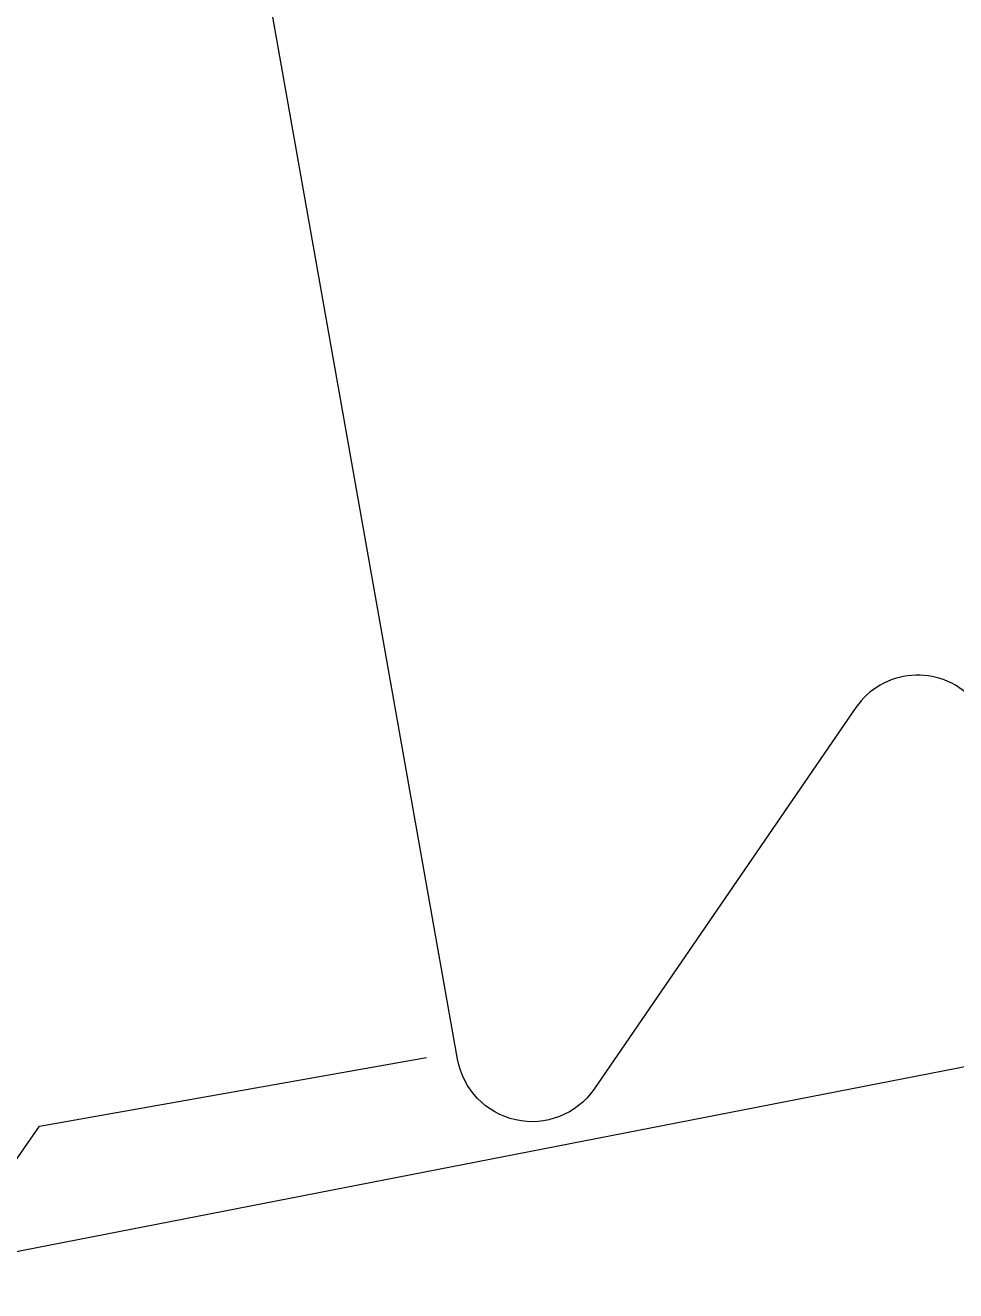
# Model space of a CAD drawing. Header units: millimetres. Extents: x -13407 to 8062823, y -2611 to 109271.
# Drawn here: x 15259 to 15262.75, y 50758.22 to 50763.33 of the extents above; entities that cross this region are included whole.
import ezdxf
from ezdxf import colors
from ezdxf.entities.mleader import LeaderData, LeaderLine
from ezdxf.math import Vec2, Vec3

# ---------------------------------------------------------------- set-up
doc = ezdxf.new("R2010")
doc.units = ezdxf.units.MM
for name, color, linetype, lineweight in [('АР_Отметки', 250, 'Continuous', 15), ('АР_Размеры', 175, 'Continuous', 9), ('АР_Сущ Несущая стена', 202, 'Continuous', 30)]:
    doc.layers.add(name, color=color, linetype=linetype, lineweight=lineweight)
doc.styles.add('ISOCPEUR', font='isocpeur.ttf', dxfattribs={"width": 0.7})

# ---------------------------------------------------------------- blocks, each defined once
blk = doc.blocks.new('_DotSmall')
at = {"color": 0, "linetype": 'ByBlock', "const_width": 0.5}
blk.add_lwpolyline([(-0.0625, 0, 1), (0.0625, 0, 1)], format="xyb", close=True, dxfattribs=at)

msp = doc.modelspace()

# ---------------------------------------------------------------- linework, layer by layer
at = {"layer": 'АР_Размеры', "color": 5, "ltscale": 150}
msp.add_line((17319.8616, 51160.2711), (15258.6649, 50758.3219), dxfattribs=at)
msp.add_line((17319.8616, 51160.2711), (15258.6649, 50758.3219), dxfattribs=at)
msp.add_line((17319.8616, 51160.2711), (15258.6649, 50758.3219), dxfattribs=at)
msp.add_line((17319.8616, 51160.2711), (15258.6649, 50758.3219), dxfattribs=at)
msp.add_line((17319.8616, 51160.2711), (15258.6649, 50758.3219), dxfattribs=at)
msp.add_line((17319.8616, 51160.2711), (15258.6649, 50758.3219), dxfattribs=at)
msp.add_line((17319.8616, 51160.2711), (15258.6649, 50758.3219), dxfattribs=at)
msp.add_line((17319.8616, 51160.2711), (15258.6649, 50758.3219), dxfattribs=at)
msp.add_line((17319.8616, 51160.2711), (15258.6649, 50758.3219), dxfattribs=at)
msp.add_line((17319.8616, 51160.2711), (15258.6649, 50758.3219), dxfattribs=at)
msp.add_line((17319.8616, 51160.2711), (15258.6649, 50758.3219), dxfattribs=at)
msp.add_line((17319.8616, 51160.2711), (15258.6649, 50758.3219), dxfattribs=at)
msp.add_line((17319.8616, 51160.2711), (15258.6649, 50758.3219), dxfattribs=at)
msp.add_line((17319.8616, 51160.2711), (15258.6649, 50758.3219), dxfattribs=at)
msp.add_line((17319.8616, 51160.2711), (15258.6649, 50758.3219), dxfattribs=at)
msp.add_line((17319.8616, 51160.2711), (15258.6649, 50758.3219), dxfattribs=at)
msp.add_line((17319.8616, 51160.2711), (15258.6649, 50758.3219), dxfattribs=at)
msp.add_line((17319.8616, 51160.2711), (15258.6649, 50758.3219), dxfattribs=at)
msp.add_line((17319.8616, 51160.2711), (15258.6649, 50758.3219), dxfattribs=at)
msp.add_line((17319.8616, 51160.2711), (15258.6649, 50758.3219), dxfattribs=at)
msp.add_line((17319.8616, 51160.2711), (15258.6649, 50758.3219), dxfattribs=at)
msp.add_line((17319.8616, 51160.2711), (15258.6649, 50758.3219), dxfattribs=at)
msp.add_line((17319.8616, 51160.2711), (15258.6649, 50758.3219), dxfattribs=at)
msp.add_line((17319.8616, 51160.2711), (15258.6649, 50758.3219), dxfattribs=at)
msp.add_line((17319.8616, 51160.2711), (15258.6649, 50758.3219), dxfattribs=at)
msp.add_line((17319.8616, 51160.2711), (15258.6649, 50758.3219), dxfattribs=at)
msp.add_line((17319.8616, 51160.2711), (15258.6649, 50758.3219), dxfattribs=at)
msp.add_line((17319.8616, 51160.2711), (15258.6649, 50758.3219), dxfattribs=at)
msp.add_line((17319.8616, 51160.2711), (15258.6649, 50758.3219), dxfattribs=at)
msp.add_line((17319.8616, 51160.2711), (15258.6649, 50758.3219), dxfattribs=at)
msp.add_line((17319.8616, 51160.2711), (15258.6649, 50758.3219), dxfattribs=at)
msp.add_line((17319.8616, 51160.2711), (15258.6649, 50758.3219), dxfattribs=at)
msp.add_line((17319.8616, 51160.2711), (15258.6649, 50758.3219), dxfattribs=at)
msp.add_line((17319.8616, 51160.2711), (15258.6649, 50758.3219), dxfattribs=at)
msp.add_line((17319.8616, 51160.2711), (15258.6649, 50758.3219), dxfattribs=at)
msp.add_line((17319.8616, 51160.2711), (15258.6649, 50758.3219), dxfattribs=at)
msp.add_line((17319.8616, 51160.2711), (15258.6649, 50758.3219), dxfattribs=at)
msp.add_line((17319.8616, 51160.2711), (15258.6649, 50758.3219), dxfattribs=at)
msp.add_line((17319.8616, 51160.2711), (15258.6649, 50758.3219), dxfattribs=at)
msp.add_line((17319.8616, 51160.2711), (15258.6649, 50758.3219), dxfattribs=at)
msp.add_line((17319.8616, 51160.2711), (15258.6649, 50758.3219), dxfattribs=at)
msp.add_line((17319.8616, 51160.2711), (15258.6649, 50758.3219), dxfattribs=at)
at = {"layer": 'АР_Размеры', "color": 5, "lineweight": 0, "ltscale": 100, "transparency": 33554687}
msp.add_lwpolyline([(15270.1125, 50769.9553), (15271.3679, 50762.8723, -0.430028), (15271.1241, 50762.5016), (15270.4038, 50762.374, -0.109814), (15270.272, 50762.3796), (15268.0822, 50762.8583, 0.800036), (15267.8063, 50762.3315, 0.079083), (15270.511, 50760.7585, -0.348803), (15270.8314, 50760.3774, -0.436125), (15270.0614, 50759.9453, -0.038423), (15268.5373, 50760.6779, 0.086853), (15266.5618, 50761.3918, 0.346763), (15266.227, 50761.2177), (15265.8745, 50760.4123, -0.527877), (15265.3789, 50760.3245), (15264.771, 50760.9597, 0.527877), (15264.2754, 50760.8718), (15263.9229, 50760.0664, -0.527877), (15263.4273, 50759.9786), (15262.8194, 50760.6138, 0.469739), (15262.3518, 50760.5752), (15261.2956, 50759.0357, -0.667984), (15260.7457, 50759.157), (15259.1754, 50768.0168, -0.414214)], format="xyb", dxfattribs=at)
msp.add_lwpolyline([(15270.1125, 50769.9553), (15271.3679, 50762.8723, -0.430028), (15271.1241, 50762.5016), (15270.4038, 50762.374, -0.109814), (15270.272, 50762.3796), (15268.0822, 50762.8583, 0.800036), (15267.8063, 50762.3315, 0.079083), (15270.511, 50760.7585, -0.348803), (15270.8314, 50760.3774, -0.436125), (15270.0614, 50759.9453, -0.038423), (15268.5373, 50760.6779, 0.086853), (15266.5618, 50761.3918, 0.346763), (15266.227, 50761.2177), (15265.8745, 50760.4123, -0.527877), (15265.3789, 50760.3245), (15264.771, 50760.9597, 0.527877), (15264.2754, 50760.8718), (15263.9229, 50760.0664, -0.527877), (15263.4273, 50759.9786), (15262.8194, 50760.6138, 0.469739), (15262.3518, 50760.5752), (15261.2956, 50759.0357, -0.667984), (15260.7457, 50759.157), (15259.1754, 50768.0168, -0.414214)], format="xyb", dxfattribs=at)
msp.add_lwpolyline([(15270.1125, 50769.9553), (15271.3679, 50762.8723, -0.430028), (15271.1241, 50762.5016), (15270.4038, 50762.374, -0.109814), (15270.272, 50762.3796), (15268.0822, 50762.8583, 0.800036), (15267.8063, 50762.3315, 0.079083), (15270.511, 50760.7585, -0.348803), (15270.8314, 50760.3774, -0.436125), (15270.0614, 50759.9453, -0.038423), (15268.5373, 50760.6779, 0.086853), (15266.5618, 50761.3918, 0.346763), (15266.227, 50761.2177), (15265.8745, 50760.4123, -0.527877), (15265.3789, 50760.3245), (15264.771, 50760.9597, 0.527877), (15264.2754, 50760.8718), (15263.9229, 50760.0664, -0.527877), (15263.4273, 50759.9786), (15262.8194, 50760.6138, 0.469739), (15262.3518, 50760.5752), (15261.2956, 50759.0357, -0.667984), (15260.7457, 50759.157), (15259.1754, 50768.0168, -0.414214)], format="xyb", dxfattribs=at)
msp.add_lwpolyline([(15270.1125, 50769.9553), (15271.3679, 50762.8723, -0.430028), (15271.1241, 50762.5016), (15270.4038, 50762.374, -0.109814), (15270.272, 50762.3796), (15268.0822, 50762.8583, 0.800036), (15267.8063, 50762.3315, 0.079083), (15270.511, 50760.7585, -0.348803), (15270.8314, 50760.3774, -0.436125), (15270.0614, 50759.9453, -0.038423), (15268.5373, 50760.6779, 0.086853), (15266.5618, 50761.3918, 0.346763), (15266.227, 50761.2177), (15265.8745, 50760.4123, -0.527877), (15265.3789, 50760.3245), (15264.771, 50760.9597, 0.527877), (15264.2754, 50760.8718), (15263.9229, 50760.0664, -0.527877), (15263.4273, 50759.9786), (15262.8194, 50760.6138, 0.469739), (15262.3518, 50760.5752), (15261.2956, 50759.0357, -0.667984), (15260.7457, 50759.157), (15259.1754, 50768.0168, -0.414214)], format="xyb", dxfattribs=at)
msp.add_lwpolyline([(15270.1125, 50769.9553), (15271.3679, 50762.8723, -0.430028), (15271.1241, 50762.5016), (15270.4038, 50762.374, -0.109814), (15270.272, 50762.3796), (15268.0822, 50762.8583, 0.800036), (15267.8063, 50762.3315, 0.079083), (15270.511, 50760.7585, -0.348803), (15270.8314, 50760.3774, -0.436125), (15270.0614, 50759.9453, -0.038423), (15268.5373, 50760.6779, 0.086853), (15266.5618, 50761.3918, 0.346763), (15266.227, 50761.2177), (15265.8745, 50760.4123, -0.527877), (15265.3789, 50760.3245), (15264.771, 50760.9597, 0.527877), (15264.2754, 50760.8718), (15263.9229, 50760.0664, -0.527877), (15263.4273, 50759.9786), (15262.8194, 50760.6138, 0.469739), (15262.3518, 50760.5752), (15261.2956, 50759.0357, -0.667984), (15260.7457, 50759.157), (15259.1754, 50768.0168, -0.414214)], format="xyb", dxfattribs=at)
msp.add_lwpolyline([(15270.1125, 50769.9553), (15271.3679, 50762.8723, -0.430028), (15271.1241, 50762.5016), (15270.4038, 50762.374, -0.109814), (15270.272, 50762.3796), (15268.0822, 50762.8583, 0.800036), (15267.8063, 50762.3315, 0.079083), (15270.511, 50760.7585, -0.348803), (15270.8314, 50760.3774, -0.436125), (15270.0614, 50759.9453, -0.038423), (15268.5373, 50760.6779, 0.086853), (15266.5618, 50761.3918, 0.346763), (15266.227, 50761.2177), (15265.8745, 50760.4123, -0.527877), (15265.3789, 50760.3245), (15264.771, 50760.9597, 0.527877), (15264.2754, 50760.8718), (15263.9229, 50760.0664, -0.527877), (15263.4273, 50759.9786), (15262.8194, 50760.6138, 0.469739), (15262.3518, 50760.5752), (15261.2956, 50759.0357, -0.667984), (15260.7457, 50759.157), (15259.1754, 50768.0168, -0.414214)], format="xyb", dxfattribs=at)
msp.add_lwpolyline([(15270.1125, 50769.9553), (15271.3679, 50762.8723, -0.430028), (15271.1241, 50762.5016), (15270.4038, 50762.374, -0.109814), (15270.272, 50762.3796), (15268.0822, 50762.8583, 0.800036), (15267.8063, 50762.3315, 0.079083), (15270.511, 50760.7585, -0.348803), (15270.8314, 50760.3774, -0.436125), (15270.0614, 50759.9453, -0.038423), (15268.5373, 50760.6779, 0.086853), (15266.5618, 50761.3918, 0.346763), (15266.227, 50761.2177), (15265.8745, 50760.4123, -0.527877), (15265.3789, 50760.3245), (15264.771, 50760.9597, 0.527877), (15264.2754, 50760.8718), (15263.9229, 50760.0664, -0.527877), (15263.4273, 50759.9786), (15262.8194, 50760.6138, 0.469739), (15262.3518, 50760.5752), (15261.2956, 50759.0357, -0.667984), (15260.7457, 50759.157), (15259.1754, 50768.0168, -0.414214)], format="xyb", dxfattribs=at)
msp.add_lwpolyline([(15270.1125, 50769.9553), (15271.3679, 50762.8723, -0.430028), (15271.1241, 50762.5016), (15270.4038, 50762.374, -0.109814), (15270.272, 50762.3796), (15268.0822, 50762.8583, 0.800036), (15267.8063, 50762.3315, 0.079083), (15270.511, 50760.7585, -0.348803), (15270.8314, 50760.3774, -0.436125), (15270.0614, 50759.9453, -0.038423), (15268.5373, 50760.6779, 0.086853), (15266.5618, 50761.3918, 0.346763), (15266.227, 50761.2177), (15265.8745, 50760.4123, -0.527877), (15265.3789, 50760.3245), (15264.771, 50760.9597, 0.527877), (15264.2754, 50760.8718), (15263.9229, 50760.0664, -0.527877), (15263.4273, 50759.9786), (15262.8194, 50760.6138, 0.469739), (15262.3518, 50760.5752), (15261.2956, 50759.0357, -0.667984), (15260.7457, 50759.157), (15259.1754, 50768.0168, -0.414214)], format="xyb", dxfattribs=at)
msp.add_lwpolyline([(15270.1125, 50769.9553), (15271.3679, 50762.8723, -0.430028), (15271.1241, 50762.5016), (15270.4038, 50762.374, -0.109814), (15270.272, 50762.3796), (15268.0822, 50762.8583, 0.800036), (15267.8063, 50762.3315, 0.079083), (15270.511, 50760.7585, -0.348803), (15270.8314, 50760.3774, -0.436125), (15270.0614, 50759.9453, -0.038423), (15268.5373, 50760.6779, 0.086853), (15266.5618, 50761.3918, 0.346763), (15266.227, 50761.2177), (15265.8745, 50760.4123, -0.527877), (15265.3789, 50760.3245), (15264.771, 50760.9597, 0.527877), (15264.2754, 50760.8718), (15263.9229, 50760.0664, -0.527877), (15263.4273, 50759.9786), (15262.8194, 50760.6138, 0.469739), (15262.3518, 50760.5752), (15261.2956, 50759.0357, -0.667984), (15260.7457, 50759.157), (15259.1754, 50768.0168, -0.414214)], format="xyb", dxfattribs=at)
msp.add_lwpolyline([(15270.1125, 50769.9553), (15271.3679, 50762.8723, -0.430028), (15271.1241, 50762.5016), (15270.4038, 50762.374, -0.109814), (15270.272, 50762.3796), (15268.0822, 50762.8583, 0.800036), (15267.8063, 50762.3315, 0.079083), (15270.511, 50760.7585, -0.348803), (15270.8314, 50760.3774, -0.436125), (15270.0614, 50759.9453, -0.038423), (15268.5373, 50760.6779, 0.086853), (15266.5618, 50761.3918, 0.346763), (15266.227, 50761.2177), (15265.8745, 50760.4123, -0.527877), (15265.3789, 50760.3245), (15264.771, 50760.9597, 0.527877), (15264.2754, 50760.8718), (15263.9229, 50760.0664, -0.527877), (15263.4273, 50759.9786), (15262.8194, 50760.6138, 0.469739), (15262.3518, 50760.5752), (15261.2956, 50759.0357, -0.667984), (15260.7457, 50759.157), (15259.1754, 50768.0168, -0.414214)], format="xyb", dxfattribs=at)
msp.add_lwpolyline([(15270.1125, 50769.9553), (15271.3679, 50762.8723, -0.430028), (15271.1241, 50762.5016), (15270.4038, 50762.374, -0.109814), (15270.272, 50762.3796), (15268.0822, 50762.8583, 0.800036), (15267.8063, 50762.3315, 0.079083), (15270.511, 50760.7585, -0.348803), (15270.8314, 50760.3774, -0.436125), (15270.0614, 50759.9453, -0.038423), (15268.5373, 50760.6779, 0.086853), (15266.5618, 50761.3918, 0.346763), (15266.227, 50761.2177), (15265.8745, 50760.4123, -0.527877), (15265.3789, 50760.3245), (15264.771, 50760.9597, 0.527877), (15264.2754, 50760.8718), (15263.9229, 50760.0664, -0.527877), (15263.4273, 50759.9786), (15262.8194, 50760.6138, 0.469739), (15262.3518, 50760.5752), (15261.2956, 50759.0357, -0.667984), (15260.7457, 50759.157), (15259.1754, 50768.0168, -0.414214)], format="xyb", dxfattribs=at)
msp.add_lwpolyline([(15270.1125, 50769.9553), (15271.3679, 50762.8723, -0.430028), (15271.1241, 50762.5016), (15270.4038, 50762.374, -0.109814), (15270.272, 50762.3796), (15268.0822, 50762.8583, 0.800036), (15267.8063, 50762.3315, 0.079083), (15270.511, 50760.7585, -0.348803), (15270.8314, 50760.3774, -0.436125), (15270.0614, 50759.9453, -0.038423), (15268.5373, 50760.6779, 0.086853), (15266.5618, 50761.3918, 0.346763), (15266.227, 50761.2177), (15265.8745, 50760.4123, -0.527877), (15265.3789, 50760.3245), (15264.771, 50760.9597, 0.527877), (15264.2754, 50760.8718), (15263.9229, 50760.0664, -0.527877), (15263.4273, 50759.9786), (15262.8194, 50760.6138, 0.469739), (15262.3518, 50760.5752), (15261.2956, 50759.0357, -0.667984), (15260.7457, 50759.157), (15259.1754, 50768.0168, -0.414214)], format="xyb", dxfattribs=at)
msp.add_lwpolyline([(15270.1125, 50769.9553), (15271.3679, 50762.8723, -0.430028), (15271.1241, 50762.5016), (15270.4038, 50762.374, -0.109814), (15270.272, 50762.3796), (15268.0822, 50762.8583, 0.800036), (15267.8063, 50762.3315, 0.079083), (15270.511, 50760.7585, -0.348803), (15270.8314, 50760.3774, -0.436125), (15270.0614, 50759.9453, -0.038423), (15268.5373, 50760.6779, 0.086853), (15266.5618, 50761.3918, 0.346763), (15266.227, 50761.2177), (15265.8745, 50760.4123, -0.527877), (15265.3789, 50760.3245), (15264.771, 50760.9597, 0.527877), (15264.2754, 50760.8718), (15263.9229, 50760.0664, -0.527877), (15263.4273, 50759.9786), (15262.8194, 50760.6138, 0.469739), (15262.3518, 50760.5752), (15261.2956, 50759.0357, -0.667984), (15260.7457, 50759.157), (15259.1754, 50768.0168, -0.414214)], format="xyb", dxfattribs=at)
msp.add_lwpolyline([(15270.1125, 50769.9553), (15271.3679, 50762.8723, -0.430028), (15271.1241, 50762.5016), (15270.4038, 50762.374, -0.109814), (15270.272, 50762.3796), (15268.0822, 50762.8583, 0.800036), (15267.8063, 50762.3315, 0.079083), (15270.511, 50760.7585, -0.348803), (15270.8314, 50760.3774, -0.436125), (15270.0614, 50759.9453, -0.038423), (15268.5373, 50760.6779, 0.086853), (15266.5618, 50761.3918, 0.346763), (15266.227, 50761.2177), (15265.8745, 50760.4123, -0.527877), (15265.3789, 50760.3245), (15264.771, 50760.9597, 0.527877), (15264.2754, 50760.8718), (15263.9229, 50760.0664, -0.527877), (15263.4273, 50759.9786), (15262.8194, 50760.6138, 0.469739), (15262.3518, 50760.5752), (15261.2956, 50759.0357, -0.667984), (15260.7457, 50759.157), (15259.1754, 50768.0168, -0.414214)], format="xyb", dxfattribs=at)
msp.add_lwpolyline([(15270.1125, 50769.9553), (15271.3679, 50762.8723, -0.430028), (15271.1241, 50762.5016), (15270.4038, 50762.374, -0.109814), (15270.272, 50762.3796), (15268.0822, 50762.8583, 0.800036), (15267.8063, 50762.3315, 0.079083), (15270.511, 50760.7585, -0.348803), (15270.8314, 50760.3774, -0.436125), (15270.0614, 50759.9453, -0.038423), (15268.5373, 50760.6779, 0.086853), (15266.5618, 50761.3918, 0.346763), (15266.227, 50761.2177), (15265.8745, 50760.4123, -0.527877), (15265.3789, 50760.3245), (15264.771, 50760.9597, 0.527877), (15264.2754, 50760.8718), (15263.9229, 50760.0664, -0.527877), (15263.4273, 50759.9786), (15262.8194, 50760.6138, 0.469739), (15262.3518, 50760.5752), (15261.2956, 50759.0357, -0.667984), (15260.7457, 50759.157), (15259.1754, 50768.0168, -0.414214)], format="xyb", dxfattribs=at)
msp.add_lwpolyline([(15270.1125, 50769.9553), (15271.3679, 50762.8723, -0.430028), (15271.1241, 50762.5016), (15270.4038, 50762.374, -0.109814), (15270.272, 50762.3796), (15268.0822, 50762.8583, 0.800036), (15267.8063, 50762.3315, 0.079083), (15270.511, 50760.7585, -0.348803), (15270.8314, 50760.3774, -0.436125), (15270.0614, 50759.9453, -0.038423), (15268.5373, 50760.6779, 0.086853), (15266.5618, 50761.3918, 0.346763), (15266.227, 50761.2177), (15265.8745, 50760.4123, -0.527877), (15265.3789, 50760.3245), (15264.771, 50760.9597, 0.527877), (15264.2754, 50760.8718), (15263.9229, 50760.0664, -0.527877), (15263.4273, 50759.9786), (15262.8194, 50760.6138, 0.469739), (15262.3518, 50760.5752), (15261.2956, 50759.0357, -0.667984), (15260.7457, 50759.157), (15259.1754, 50768.0168, -0.414214)], format="xyb", dxfattribs=at)
msp.add_lwpolyline([(15270.1125, 50769.9553), (15271.3679, 50762.8723, -0.430028), (15271.1241, 50762.5016), (15270.4038, 50762.374, -0.109814), (15270.272, 50762.3796), (15268.0822, 50762.8583, 0.800036), (15267.8063, 50762.3315, 0.079083), (15270.511, 50760.7585, -0.348803), (15270.8314, 50760.3774, -0.436125), (15270.0614, 50759.9453, -0.038423), (15268.5373, 50760.6779, 0.086853), (15266.5618, 50761.3918, 0.346763), (15266.227, 50761.2177), (15265.8745, 50760.4123, -0.527877), (15265.3789, 50760.3245), (15264.771, 50760.9597, 0.527877), (15264.2754, 50760.8718), (15263.9229, 50760.0664, -0.527877), (15263.4273, 50759.9786), (15262.8194, 50760.6138, 0.469739), (15262.3518, 50760.5752), (15261.2956, 50759.0357, -0.667984), (15260.7457, 50759.157), (15259.1754, 50768.0168, -0.414214)], format="xyb", dxfattribs=at)
msp.add_lwpolyline([(15270.1125, 50769.9553), (15271.3679, 50762.8723, -0.430028), (15271.1241, 50762.5016), (15270.4038, 50762.374, -0.109814), (15270.272, 50762.3796), (15268.0822, 50762.8583, 0.800036), (15267.8063, 50762.3315, 0.079083), (15270.511, 50760.7585, -0.348803), (15270.8314, 50760.3774, -0.436125), (15270.0614, 50759.9453, -0.038423), (15268.5373, 50760.6779, 0.086853), (15266.5618, 50761.3918, 0.346763), (15266.227, 50761.2177), (15265.8745, 50760.4123, -0.527877), (15265.3789, 50760.3245), (15264.771, 50760.9597, 0.527877), (15264.2754, 50760.8718), (15263.9229, 50760.0664, -0.527877), (15263.4273, 50759.9786), (15262.8194, 50760.6138, 0.469739), (15262.3518, 50760.5752), (15261.2956, 50759.0357, -0.667984), (15260.7457, 50759.157), (15259.1754, 50768.0168, -0.414214)], format="xyb", dxfattribs=at)
msp.add_lwpolyline([(15270.1125, 50769.9553), (15271.3679, 50762.8723, -0.430028), (15271.1241, 50762.5016), (15270.4038, 50762.374, -0.109814), (15270.272, 50762.3796), (15268.0822, 50762.8583, 0.800036), (15267.8063, 50762.3315, 0.079083), (15270.511, 50760.7585, -0.348803), (15270.8314, 50760.3774, -0.436125), (15270.0614, 50759.9453, -0.038423), (15268.5373, 50760.6779, 0.086853), (15266.5618, 50761.3918, 0.346763), (15266.227, 50761.2177), (15265.8745, 50760.4123, -0.527877), (15265.3789, 50760.3245), (15264.771, 50760.9597, 0.527877), (15264.2754, 50760.8718), (15263.9229, 50760.0664, -0.527877), (15263.4273, 50759.9786), (15262.8194, 50760.6138, 0.469739), (15262.3518, 50760.5752), (15261.2956, 50759.0357, -0.667984), (15260.7457, 50759.157), (15259.1754, 50768.0168, -0.414214)], format="xyb", dxfattribs=at)
msp.add_lwpolyline([(15270.1125, 50769.9553), (15271.3679, 50762.8723, -0.430028), (15271.1241, 50762.5016), (15270.4038, 50762.374, -0.109814), (15270.272, 50762.3796), (15268.0822, 50762.8583, 0.800036), (15267.8063, 50762.3315, 0.079083), (15270.511, 50760.7585, -0.348803), (15270.8314, 50760.3774, -0.436125), (15270.0614, 50759.9453, -0.038423), (15268.5373, 50760.6779, 0.086853), (15266.5618, 50761.3918, 0.346763), (15266.227, 50761.2177), (15265.8745, 50760.4123, -0.527877), (15265.3789, 50760.3245), (15264.771, 50760.9597, 0.527877), (15264.2754, 50760.8718), (15263.9229, 50760.0664, -0.527877), (15263.4273, 50759.9786), (15262.8194, 50760.6138, 0.469739), (15262.3518, 50760.5752), (15261.2956, 50759.0357, -0.667984), (15260.7457, 50759.157), (15259.1754, 50768.0168, -0.414214)], format="xyb", dxfattribs=at)
msp.add_lwpolyline([(15270.1125, 50769.9553), (15271.3679, 50762.8723, -0.430028), (15271.1241, 50762.5016), (15270.4038, 50762.374, -0.109814), (15270.272, 50762.3796), (15268.0822, 50762.8583, 0.800036), (15267.8063, 50762.3315, 0.079083), (15270.511, 50760.7585, -0.348803), (15270.8314, 50760.3774, -0.436125), (15270.0614, 50759.9453, -0.038423), (15268.5373, 50760.6779, 0.086853), (15266.5618, 50761.3918, 0.346763), (15266.227, 50761.2177), (15265.8745, 50760.4123, -0.527877), (15265.3789, 50760.3245), (15264.771, 50760.9597, 0.527877), (15264.2754, 50760.8718), (15263.9229, 50760.0664, -0.527877), (15263.4273, 50759.9786), (15262.8194, 50760.6138, 0.469739), (15262.3518, 50760.5752), (15261.2956, 50759.0357, -0.667984), (15260.7457, 50759.157), (15259.1754, 50768.0168, -0.414214)], format="xyb", dxfattribs=at)
msp.add_lwpolyline([(15270.1125, 50769.9553), (15271.3679, 50762.8723, -0.430028), (15271.1241, 50762.5016), (15270.4038, 50762.374, -0.109814), (15270.272, 50762.3796), (15268.0822, 50762.8583, 0.800036), (15267.8063, 50762.3315, 0.079083), (15270.511, 50760.7585, -0.348803), (15270.8314, 50760.3774, -0.436125), (15270.0614, 50759.9453, -0.038423), (15268.5373, 50760.6779, 0.086853), (15266.5618, 50761.3918, 0.346763), (15266.227, 50761.2177), (15265.8745, 50760.4123, -0.527877), (15265.3789, 50760.3245), (15264.771, 50760.9597, 0.527877), (15264.2754, 50760.8718), (15263.9229, 50760.0664, -0.527877), (15263.4273, 50759.9786), (15262.8194, 50760.6138, 0.469739), (15262.3518, 50760.5752), (15261.2956, 50759.0357, -0.667984), (15260.7457, 50759.157), (15259.1754, 50768.0168, -0.414214)], format="xyb", dxfattribs=at)
msp.add_lwpolyline([(15270.1125, 50769.9553), (15271.3679, 50762.8723, -0.430028), (15271.1241, 50762.5016), (15270.4038, 50762.374, -0.109814), (15270.272, 50762.3796), (15268.0822, 50762.8583, 0.800036), (15267.8063, 50762.3315, 0.079083), (15270.511, 50760.7585, -0.348803), (15270.8314, 50760.3774, -0.436125), (15270.0614, 50759.9453, -0.038423), (15268.5373, 50760.6779, 0.086853), (15266.5618, 50761.3918, 0.346763), (15266.227, 50761.2177), (15265.8745, 50760.4123, -0.527877), (15265.3789, 50760.3245), (15264.771, 50760.9597, 0.527877), (15264.2754, 50760.8718), (15263.9229, 50760.0664, -0.527877), (15263.4273, 50759.9786), (15262.8194, 50760.6138, 0.469739), (15262.3518, 50760.5752), (15261.2956, 50759.0357, -0.667984), (15260.7457, 50759.157), (15259.1754, 50768.0168, -0.414214)], format="xyb", dxfattribs=at)
msp.add_lwpolyline([(15270.1125, 50769.9553), (15271.3679, 50762.8723, -0.430028), (15271.1241, 50762.5016), (15270.4038, 50762.374, -0.109814), (15270.272, 50762.3796), (15268.0822, 50762.8583, 0.800036), (15267.8063, 50762.3315, 0.079083), (15270.511, 50760.7585, -0.348803), (15270.8314, 50760.3774, -0.436125), (15270.0614, 50759.9453, -0.038423), (15268.5373, 50760.6779, 0.086853), (15266.5618, 50761.3918, 0.346763), (15266.227, 50761.2177), (15265.8745, 50760.4123, -0.527877), (15265.3789, 50760.3245), (15264.771, 50760.9597, 0.527877), (15264.2754, 50760.8718), (15263.9229, 50760.0664, -0.527877), (15263.4273, 50759.9786), (15262.8194, 50760.6138, 0.469739), (15262.3518, 50760.5752), (15261.2956, 50759.0357, -0.667984), (15260.7457, 50759.157), (15259.1754, 50768.0168, -0.414214)], format="xyb", dxfattribs=at)
msp.add_lwpolyline([(15270.1125, 50769.9553), (15271.3679, 50762.8723, -0.430028), (15271.1241, 50762.5016), (15270.4038, 50762.374, -0.109814), (15270.272, 50762.3796), (15268.0822, 50762.8583, 0.800036), (15267.8063, 50762.3315, 0.079083), (15270.511, 50760.7585, -0.348803), (15270.8314, 50760.3774, -0.436125), (15270.0614, 50759.9453, -0.038423), (15268.5373, 50760.6779, 0.086853), (15266.5618, 50761.3918, 0.346763), (15266.227, 50761.2177), (15265.8745, 50760.4123, -0.527877), (15265.3789, 50760.3245), (15264.771, 50760.9597, 0.527877), (15264.2754, 50760.8718), (15263.9229, 50760.0664, -0.527877), (15263.4273, 50759.9786), (15262.8194, 50760.6138, 0.469739), (15262.3518, 50760.5752), (15261.2956, 50759.0357, -0.667984), (15260.7457, 50759.157), (15259.1754, 50768.0168, -0.414214)], format="xyb", dxfattribs=at)
msp.add_lwpolyline([(15270.1125, 50769.9553), (15271.3679, 50762.8723, -0.430028), (15271.1241, 50762.5016), (15270.4038, 50762.374, -0.109814), (15270.272, 50762.3796), (15268.0822, 50762.8583, 0.800036), (15267.8063, 50762.3315, 0.079083), (15270.511, 50760.7585, -0.348803), (15270.8314, 50760.3774, -0.436125), (15270.0614, 50759.9453, -0.038423), (15268.5373, 50760.6779, 0.086853), (15266.5618, 50761.3918, 0.346763), (15266.227, 50761.2177), (15265.8745, 50760.4123, -0.527877), (15265.3789, 50760.3245), (15264.771, 50760.9597, 0.527877), (15264.2754, 50760.8718), (15263.9229, 50760.0664, -0.527877), (15263.4273, 50759.9786), (15262.8194, 50760.6138, 0.469739), (15262.3518, 50760.5752), (15261.2956, 50759.0357, -0.667984), (15260.7457, 50759.157), (15259.1754, 50768.0168, -0.414214)], format="xyb", dxfattribs=at)
msp.add_lwpolyline([(15270.1125, 50769.9553), (15271.3679, 50762.8723, -0.430028), (15271.1241, 50762.5016), (15270.4038, 50762.374, -0.109814), (15270.272, 50762.3796), (15268.0822, 50762.8583, 0.800036), (15267.8063, 50762.3315, 0.079083), (15270.511, 50760.7585, -0.348803), (15270.8314, 50760.3774, -0.436125), (15270.0614, 50759.9453, -0.038423), (15268.5373, 50760.6779, 0.086853), (15266.5618, 50761.3918, 0.346763), (15266.227, 50761.2177), (15265.8745, 50760.4123, -0.527877), (15265.3789, 50760.3245), (15264.771, 50760.9597, 0.527877), (15264.2754, 50760.8718), (15263.9229, 50760.0664, -0.527877), (15263.4273, 50759.9786), (15262.8194, 50760.6138, 0.469739), (15262.3518, 50760.5752), (15261.2956, 50759.0357, -0.667984), (15260.7457, 50759.157), (15259.1754, 50768.0168, -0.414214)], format="xyb", dxfattribs=at)
msp.add_lwpolyline([(15270.1125, 50769.9553), (15271.3679, 50762.8723, -0.430028), (15271.1241, 50762.5016), (15270.4038, 50762.374, -0.109814), (15270.272, 50762.3796), (15268.0822, 50762.8583, 0.800036), (15267.8063, 50762.3315, 0.079083), (15270.511, 50760.7585, -0.348803), (15270.8314, 50760.3774, -0.436125), (15270.0614, 50759.9453, -0.038423), (15268.5373, 50760.6779, 0.086853), (15266.5618, 50761.3918, 0.346763), (15266.227, 50761.2177), (15265.8745, 50760.4123, -0.527877), (15265.3789, 50760.3245), (15264.771, 50760.9597, 0.527877), (15264.2754, 50760.8718), (15263.9229, 50760.0664, -0.527877), (15263.4273, 50759.9786), (15262.8194, 50760.6138, 0.469739), (15262.3518, 50760.5752), (15261.2956, 50759.0357, -0.667984), (15260.7457, 50759.157), (15259.1754, 50768.0168, -0.414214)], format="xyb", dxfattribs=at)
msp.add_lwpolyline([(15270.1125, 50769.9553), (15271.3679, 50762.8723, -0.430028), (15271.1241, 50762.5016), (15270.4038, 50762.374, -0.109814), (15270.272, 50762.3796), (15268.0822, 50762.8583, 0.800036), (15267.8063, 50762.3315, 0.079083), (15270.511, 50760.7585, -0.348803), (15270.8314, 50760.3774, -0.436125), (15270.0614, 50759.9453, -0.038423), (15268.5373, 50760.6779, 0.086853), (15266.5618, 50761.3918, 0.346763), (15266.227, 50761.2177), (15265.8745, 50760.4123, -0.527877), (15265.3789, 50760.3245), (15264.771, 50760.9597, 0.527877), (15264.2754, 50760.8718), (15263.9229, 50760.0664, -0.527877), (15263.4273, 50759.9786), (15262.8194, 50760.6138, 0.469739), (15262.3518, 50760.5752), (15261.2956, 50759.0357, -0.667984), (15260.7457, 50759.157), (15259.1754, 50768.0168, -0.414214)], format="xyb", dxfattribs=at)
msp.add_lwpolyline([(15270.1125, 50769.9553), (15271.3679, 50762.8723, -0.430028), (15271.1241, 50762.5016), (15270.4038, 50762.374, -0.109814), (15270.272, 50762.3796), (15268.0822, 50762.8583, 0.800036), (15267.8063, 50762.3315, 0.079083), (15270.511, 50760.7585, -0.348803), (15270.8314, 50760.3774, -0.436125), (15270.0614, 50759.9453, -0.038423), (15268.5373, 50760.6779, 0.086853), (15266.5618, 50761.3918, 0.346763), (15266.227, 50761.2177), (15265.8745, 50760.4123, -0.527877), (15265.3789, 50760.3245), (15264.771, 50760.9597, 0.527877), (15264.2754, 50760.8718), (15263.9229, 50760.0664, -0.527877), (15263.4273, 50759.9786), (15262.8194, 50760.6138, 0.469739), (15262.3518, 50760.5752), (15261.2956, 50759.0357, -0.667984), (15260.7457, 50759.157), (15259.1754, 50768.0168, -0.414214)], format="xyb", dxfattribs=at)
msp.add_lwpolyline([(15270.1125, 50769.9553), (15271.3679, 50762.8723, -0.430028), (15271.1241, 50762.5016), (15270.4038, 50762.374, -0.109814), (15270.272, 50762.3796), (15268.0822, 50762.8583, 0.800036), (15267.8063, 50762.3315, 0.079083), (15270.511, 50760.7585, -0.348803), (15270.8314, 50760.3774, -0.436125), (15270.0614, 50759.9453, -0.038423), (15268.5373, 50760.6779, 0.086853), (15266.5618, 50761.3918, 0.346763), (15266.227, 50761.2177), (15265.8745, 50760.4123, -0.527877), (15265.3789, 50760.3245), (15264.771, 50760.9597, 0.527877), (15264.2754, 50760.8718), (15263.9229, 50760.0664, -0.527877), (15263.4273, 50759.9786), (15262.8194, 50760.6138, 0.469739), (15262.3518, 50760.5752), (15261.2956, 50759.0357, -0.667984), (15260.7457, 50759.157), (15259.1754, 50768.0168, -0.414214)], format="xyb", dxfattribs=at)
msp.add_lwpolyline([(15270.1125, 50769.9553), (15271.3679, 50762.8723, -0.430028), (15271.1241, 50762.5016), (15270.4038, 50762.374, -0.109814), (15270.272, 50762.3796), (15268.0822, 50762.8583, 0.800036), (15267.8063, 50762.3315, 0.079083), (15270.511, 50760.7585, -0.348803), (15270.8314, 50760.3774, -0.436125), (15270.0614, 50759.9453, -0.038423), (15268.5373, 50760.6779, 0.086853), (15266.5618, 50761.3918, 0.346763), (15266.227, 50761.2177), (15265.8745, 50760.4123, -0.527877), (15265.3789, 50760.3245), (15264.771, 50760.9597, 0.527877), (15264.2754, 50760.8718), (15263.9229, 50760.0664, -0.527877), (15263.4273, 50759.9786), (15262.8194, 50760.6138, 0.469739), (15262.3518, 50760.5752), (15261.2956, 50759.0357, -0.667984), (15260.7457, 50759.157), (15259.1754, 50768.0168, -0.414214)], format="xyb", dxfattribs=at)
msp.add_lwpolyline([(15270.1125, 50769.9553), (15271.3679, 50762.8723, -0.430028), (15271.1241, 50762.5016), (15270.4038, 50762.374, -0.109814), (15270.272, 50762.3796), (15268.0822, 50762.8583, 0.800036), (15267.8063, 50762.3315, 0.079083), (15270.511, 50760.7585, -0.348803), (15270.8314, 50760.3774, -0.436125), (15270.0614, 50759.9453, -0.038423), (15268.5373, 50760.6779, 0.086853), (15266.5618, 50761.3918, 0.346763), (15266.227, 50761.2177), (15265.8745, 50760.4123, -0.527877), (15265.3789, 50760.3245), (15264.771, 50760.9597, 0.527877), (15264.2754, 50760.8718), (15263.9229, 50760.0664, -0.527877), (15263.4273, 50759.9786), (15262.8194, 50760.6138, 0.469739), (15262.3518, 50760.5752), (15261.2956, 50759.0357, -0.667984), (15260.7457, 50759.157), (15259.1754, 50768.0168, -0.414214)], format="xyb", dxfattribs=at)
msp.add_lwpolyline([(15270.1125, 50769.9553), (15271.3679, 50762.8723, -0.430028), (15271.1241, 50762.5016), (15270.4038, 50762.374, -0.109814), (15270.272, 50762.3796), (15268.0822, 50762.8583, 0.800036), (15267.8063, 50762.3315, 0.079083), (15270.511, 50760.7585, -0.348803), (15270.8314, 50760.3774, -0.436125), (15270.0614, 50759.9453, -0.038423), (15268.5373, 50760.6779, 0.086853), (15266.5618, 50761.3918, 0.346763), (15266.227, 50761.2177), (15265.8745, 50760.4123, -0.527877), (15265.3789, 50760.3245), (15264.771, 50760.9597, 0.527877), (15264.2754, 50760.8718), (15263.9229, 50760.0664, -0.527877), (15263.4273, 50759.9786), (15262.8194, 50760.6138, 0.469739), (15262.3518, 50760.5752), (15261.2956, 50759.0357, -0.667984), (15260.7457, 50759.157), (15259.1754, 50768.0168, -0.414214)], format="xyb", dxfattribs=at)
msp.add_lwpolyline([(15270.1125, 50769.9553), (15271.3679, 50762.8723, -0.430028), (15271.1241, 50762.5016), (15270.4038, 50762.374, -0.109814), (15270.272, 50762.3796), (15268.0822, 50762.8583, 0.800036), (15267.8063, 50762.3315, 0.079083), (15270.511, 50760.7585, -0.348803), (15270.8314, 50760.3774, -0.436125), (15270.0614, 50759.9453, -0.038423), (15268.5373, 50760.6779, 0.086853), (15266.5618, 50761.3918, 0.346763), (15266.227, 50761.2177), (15265.8745, 50760.4123, -0.527877), (15265.3789, 50760.3245), (15264.771, 50760.9597, 0.527877), (15264.2754, 50760.8718), (15263.9229, 50760.0664, -0.527877), (15263.4273, 50759.9786), (15262.8194, 50760.6138, 0.469739), (15262.3518, 50760.5752), (15261.2956, 50759.0357, -0.667984), (15260.7457, 50759.157), (15259.1754, 50768.0168, -0.414214)], format="xyb", dxfattribs=at)
msp.add_lwpolyline([(15270.1125, 50769.9553), (15271.3679, 50762.8723, -0.430028), (15271.1241, 50762.5016), (15270.4038, 50762.374, -0.109814), (15270.272, 50762.3796), (15268.0822, 50762.8583, 0.800036), (15267.8063, 50762.3315, 0.079083), (15270.511, 50760.7585, -0.348803), (15270.8314, 50760.3774, -0.436125), (15270.0614, 50759.9453, -0.038423), (15268.5373, 50760.6779, 0.086853), (15266.5618, 50761.3918, 0.346763), (15266.227, 50761.2177), (15265.8745, 50760.4123, -0.527877), (15265.3789, 50760.3245), (15264.771, 50760.9597, 0.527877), (15264.2754, 50760.8718), (15263.9229, 50760.0664, -0.527877), (15263.4273, 50759.9786), (15262.8194, 50760.6138, 0.469739), (15262.3518, 50760.5752), (15261.2956, 50759.0357, -0.667984), (15260.7457, 50759.157), (15259.1754, 50768.0168, -0.414214)], format="xyb", dxfattribs=at)
msp.add_lwpolyline([(15270.1125, 50769.9553), (15271.3679, 50762.8723, -0.430028), (15271.1241, 50762.5016), (15270.4038, 50762.374, -0.109814), (15270.272, 50762.3796), (15268.0822, 50762.8583, 0.800036), (15267.8063, 50762.3315, 0.079083), (15270.511, 50760.7585, -0.348803), (15270.8314, 50760.3774, -0.436125), (15270.0614, 50759.9453, -0.038423), (15268.5373, 50760.6779, 0.086853), (15266.5618, 50761.3918, 0.346763), (15266.227, 50761.2177), (15265.8745, 50760.4123, -0.527877), (15265.3789, 50760.3245), (15264.771, 50760.9597, 0.527877), (15264.2754, 50760.8718), (15263.9229, 50760.0664, -0.527877), (15263.4273, 50759.9786), (15262.8194, 50760.6138, 0.469739), (15262.3518, 50760.5752), (15261.2956, 50759.0357, -0.667984), (15260.7457, 50759.157), (15259.1754, 50768.0168, -0.414214)], format="xyb", dxfattribs=at)
msp.add_lwpolyline([(15270.1125, 50769.9553), (15271.3679, 50762.8723, -0.430028), (15271.1241, 50762.5016), (15270.4038, 50762.374, -0.109814), (15270.272, 50762.3796), (15268.0822, 50762.8583, 0.800036), (15267.8063, 50762.3315, 0.079083), (15270.511, 50760.7585, -0.348803), (15270.8314, 50760.3774, -0.436125), (15270.0614, 50759.9453, -0.038423), (15268.5373, 50760.6779, 0.086853), (15266.5618, 50761.3918, 0.346763), (15266.227, 50761.2177), (15265.8745, 50760.4123, -0.527877), (15265.3789, 50760.3245), (15264.771, 50760.9597, 0.527877), (15264.2754, 50760.8718), (15263.9229, 50760.0664, -0.527877), (15263.4273, 50759.9786), (15262.8194, 50760.6138, 0.469739), (15262.3518, 50760.5752), (15261.2956, 50759.0357, -0.667984), (15260.7457, 50759.157), (15259.1754, 50768.0168, -0.414214)], format="xyb", dxfattribs=at)
msp.add_lwpolyline([(15270.1125, 50769.9553), (15271.3679, 50762.8723, -0.430028), (15271.1241, 50762.5016), (15270.4038, 50762.374, -0.109814), (15270.272, 50762.3796), (15268.0822, 50762.8583, 0.800036), (15267.8063, 50762.3315, 0.079083), (15270.511, 50760.7585, -0.348803), (15270.8314, 50760.3774, -0.436125), (15270.0614, 50759.9453, -0.038423), (15268.5373, 50760.6779, 0.086853), (15266.5618, 50761.3918, 0.346763), (15266.227, 50761.2177), (15265.8745, 50760.4123, -0.527877), (15265.3789, 50760.3245), (15264.771, 50760.9597, 0.527877), (15264.2754, 50760.8718), (15263.9229, 50760.0664, -0.527877), (15263.4273, 50759.9786), (15262.8194, 50760.6138, 0.469739), (15262.3518, 50760.5752), (15261.2956, 50759.0357, -0.667984), (15260.7457, 50759.157), (15259.1754, 50768.0168, -0.414214)], format="xyb", dxfattribs=at)
msp.add_lwpolyline([(15270.1125, 50769.9553), (15271.3679, 50762.8723, -0.430028), (15271.1241, 50762.5016), (15270.4038, 50762.374, -0.109814), (15270.272, 50762.3796), (15268.0822, 50762.8583, 0.800036), (15267.8063, 50762.3315, 0.079083), (15270.511, 50760.7585, -0.348803), (15270.8314, 50760.3774, -0.436125), (15270.0614, 50759.9453, -0.038423), (15268.5373, 50760.6779, 0.086853), (15266.5618, 50761.3918, 0.346763), (15266.227, 50761.2177), (15265.8745, 50760.4123, -0.527877), (15265.3789, 50760.3245), (15264.771, 50760.9597, 0.527877), (15264.2754, 50760.8718), (15263.9229, 50760.0664, -0.527877), (15263.4273, 50759.9786), (15262.8194, 50760.6138, 0.469739), (15262.3518, 50760.5752), (15261.2956, 50759.0357, -0.667984), (15260.7457, 50759.157), (15259.1754, 50768.0168, -0.414214)], format="xyb", dxfattribs=at)
msp.add_lwpolyline([(15270.1125, 50769.9553), (15271.3679, 50762.8723, -0.430028), (15271.1241, 50762.5016), (15270.4038, 50762.374, -0.109814), (15270.272, 50762.3796), (15268.0822, 50762.8583, 0.800036), (15267.8063, 50762.3315, 0.079083), (15270.511, 50760.7585, -0.348803), (15270.8314, 50760.3774, -0.436125), (15270.0614, 50759.9453, -0.038423), (15268.5373, 50760.6779, 0.086853), (15266.5618, 50761.3918, 0.346763), (15266.227, 50761.2177), (15265.8745, 50760.4123, -0.527877), (15265.3789, 50760.3245), (15264.771, 50760.9597, 0.527877), (15264.2754, 50760.8718), (15263.9229, 50760.0664, -0.527877), (15263.4273, 50759.9786), (15262.8194, 50760.6138, 0.469739), (15262.3518, 50760.5752), (15261.2956, 50759.0357, -0.667984), (15260.7457, 50759.157), (15259.1754, 50768.0168, -0.414214)], format="xyb", dxfattribs=at)
msp.add_lwpolyline([(15266.3799, 50717.5872), (15265.8146, 50717.9823), (15258.6649, 50758.3219), (15259.06, 50758.8872), (15260.6207, 50759.1638)], dxfattribs=at)
msp.add_lwpolyline([(15266.3799, 50717.5872), (15265.8146, 50717.9823), (15258.6649, 50758.3219), (15259.06, 50758.8872), (15260.6207, 50759.1638)], dxfattribs=at)
msp.add_lwpolyline([(15266.3799, 50717.5872), (15265.8146, 50717.9823), (15258.6649, 50758.3219), (15259.06, 50758.8872), (15260.6207, 50759.1638)], dxfattribs=at)
msp.add_lwpolyline([(15266.3799, 50717.5872), (15265.8146, 50717.9823), (15258.6649, 50758.3219), (15259.06, 50758.8872), (15260.6207, 50759.1638)], dxfattribs=at)
msp.add_lwpolyline([(15266.3799, 50717.5872), (15265.8146, 50717.9823), (15258.6649, 50758.3219), (15259.06, 50758.8872), (15260.6207, 50759.1638)], dxfattribs=at)
msp.add_lwpolyline([(15266.3799, 50717.5872), (15265.8146, 50717.9823), (15258.6649, 50758.3219), (15259.06, 50758.8872), (15260.6207, 50759.1638)], dxfattribs=at)
msp.add_lwpolyline([(15266.3799, 50717.5872), (15265.8146, 50717.9823), (15258.6649, 50758.3219), (15259.06, 50758.8872), (15260.6207, 50759.1638)], dxfattribs=at)
msp.add_lwpolyline([(15266.3799, 50717.5872), (15265.8146, 50717.9823), (15258.6649, 50758.3219), (15259.06, 50758.8872), (15260.6207, 50759.1638)], dxfattribs=at)
msp.add_lwpolyline([(15266.3799, 50717.5872), (15265.8146, 50717.9823), (15258.6649, 50758.3219), (15259.06, 50758.8872), (15260.6207, 50759.1638)], dxfattribs=at)
msp.add_lwpolyline([(15266.3799, 50717.5872), (15265.8146, 50717.9823), (15258.6649, 50758.3219), (15259.06, 50758.8872), (15260.6207, 50759.1638)], dxfattribs=at)
msp.add_lwpolyline([(15266.3799, 50717.5872), (15265.8146, 50717.9823), (15258.6649, 50758.3219), (15259.06, 50758.8872), (15260.6207, 50759.1638)], dxfattribs=at)
msp.add_lwpolyline([(15266.3799, 50717.5872), (15265.8146, 50717.9823), (15258.6649, 50758.3219), (15259.06, 50758.8872), (15260.6207, 50759.1638)], dxfattribs=at)
msp.add_lwpolyline([(15266.3799, 50717.5872), (15265.8146, 50717.9823), (15258.6649, 50758.3219), (15259.06, 50758.8872), (15260.6207, 50759.1638)], dxfattribs=at)
msp.add_lwpolyline([(15266.3799, 50717.5872), (15265.8146, 50717.9823), (15258.6649, 50758.3219), (15259.06, 50758.8872), (15260.6207, 50759.1638)], dxfattribs=at)
msp.add_lwpolyline([(15266.3799, 50717.5872), (15265.8146, 50717.9823), (15258.6649, 50758.3219), (15259.06, 50758.8872), (15260.6207, 50759.1638)], dxfattribs=at)
msp.add_lwpolyline([(15266.3799, 50717.5872), (15265.8146, 50717.9823), (15258.6649, 50758.3219), (15259.06, 50758.8872), (15260.6207, 50759.1638)], dxfattribs=at)
msp.add_lwpolyline([(15266.3799, 50717.5872), (15265.8146, 50717.9823), (15258.6649, 50758.3219), (15259.06, 50758.8872), (15260.6207, 50759.1638)], dxfattribs=at)
msp.add_lwpolyline([(15266.3799, 50717.5872), (15265.8146, 50717.9823), (15258.6649, 50758.3219), (15259.06, 50758.8872), (15260.6207, 50759.1638)], dxfattribs=at)
msp.add_lwpolyline([(15266.3799, 50717.5872), (15265.8146, 50717.9823), (15258.6649, 50758.3219), (15259.06, 50758.8872), (15260.6207, 50759.1638)], dxfattribs=at)
msp.add_lwpolyline([(15266.3799, 50717.5872), (15265.8146, 50717.9823), (15258.6649, 50758.3219), (15259.06, 50758.8872), (15260.6207, 50759.1638)], dxfattribs=at)
msp.add_lwpolyline([(15266.3799, 50717.5872), (15265.8146, 50717.9823), (15258.6649, 50758.3219), (15259.06, 50758.8872), (15260.6207, 50759.1638)], dxfattribs=at)
msp.add_lwpolyline([(15266.3799, 50717.5872), (15265.8146, 50717.9823), (15258.6649, 50758.3219), (15259.06, 50758.8872), (15260.6207, 50759.1638)], dxfattribs=at)
msp.add_lwpolyline([(15266.3799, 50717.5872), (15265.8146, 50717.9823), (15258.6649, 50758.3219), (15259.06, 50758.8872), (15260.6207, 50759.1638)], dxfattribs=at)
msp.add_lwpolyline([(15266.3799, 50717.5872), (15265.8146, 50717.9823), (15258.6649, 50758.3219), (15259.06, 50758.8872), (15260.6207, 50759.1638)], dxfattribs=at)
msp.add_lwpolyline([(15266.3799, 50717.5872), (15265.8146, 50717.9823), (15258.6649, 50758.3219), (15259.06, 50758.8872), (15260.6207, 50759.1638)], dxfattribs=at)
msp.add_lwpolyline([(15266.3799, 50717.5872), (15265.8146, 50717.9823), (15258.6649, 50758.3219), (15259.06, 50758.8872), (15260.6207, 50759.1638)], dxfattribs=at)
msp.add_lwpolyline([(15266.3799, 50717.5872), (15265.8146, 50717.9823), (15258.6649, 50758.3219), (15259.06, 50758.8872), (15260.6207, 50759.1638)], dxfattribs=at)
msp.add_lwpolyline([(15266.3799, 50717.5872), (15265.8146, 50717.9823), (15258.6649, 50758.3219), (15259.06, 50758.8872), (15260.6207, 50759.1638)], dxfattribs=at)
msp.add_lwpolyline([(15266.3799, 50717.5872), (15265.8146, 50717.9823), (15258.6649, 50758.3219), (15259.06, 50758.8872), (15260.6207, 50759.1638)], dxfattribs=at)
msp.add_lwpolyline([(15266.3799, 50717.5872), (15265.8146, 50717.9823), (15258.6649, 50758.3219), (15259.06, 50758.8872), (15260.6207, 50759.1638)], dxfattribs=at)
msp.add_lwpolyline([(15266.3799, 50717.5872), (15265.8146, 50717.9823), (15258.6649, 50758.3219), (15259.06, 50758.8872), (15260.6207, 50759.1638)], dxfattribs=at)
msp.add_lwpolyline([(15266.3799, 50717.5872), (15265.8146, 50717.9823), (15258.6649, 50758.3219), (15259.06, 50758.8872), (15260.6207, 50759.1638)], dxfattribs=at)
msp.add_lwpolyline([(15266.3799, 50717.5872), (15265.8146, 50717.9823), (15258.6649, 50758.3219), (15259.06, 50758.8872), (15260.6207, 50759.1638)], dxfattribs=at)
msp.add_lwpolyline([(15266.3799, 50717.5872), (15265.8146, 50717.9823), (15258.6649, 50758.3219), (15259.06, 50758.8872), (15260.6207, 50759.1638)], dxfattribs=at)
msp.add_lwpolyline([(15266.3799, 50717.5872), (15265.8146, 50717.9823), (15258.6649, 50758.3219), (15259.06, 50758.8872), (15260.6207, 50759.1638)], dxfattribs=at)
msp.add_lwpolyline([(15266.3799, 50717.5872), (15265.8146, 50717.9823), (15258.6649, 50758.3219), (15259.06, 50758.8872), (15260.6207, 50759.1638)], dxfattribs=at)
msp.add_lwpolyline([(15266.3799, 50717.5872), (15265.8146, 50717.9823), (15258.6649, 50758.3219), (15259.06, 50758.8872), (15260.6207, 50759.1638)], dxfattribs=at)
msp.add_lwpolyline([(15266.3799, 50717.5872), (15265.8146, 50717.9823), (15258.6649, 50758.3219), (15259.06, 50758.8872), (15260.6207, 50759.1638)], dxfattribs=at)
msp.add_lwpolyline([(15266.3799, 50717.5872), (15265.8146, 50717.9823), (15258.6649, 50758.3219), (15259.06, 50758.8872), (15260.6207, 50759.1638)], dxfattribs=at)
msp.add_lwpolyline([(15266.3799, 50717.5872), (15265.8146, 50717.9823), (15258.6649, 50758.3219), (15259.06, 50758.8872), (15260.6207, 50759.1638)], dxfattribs=at)
msp.add_lwpolyline([(15266.3799, 50717.5872), (15265.8146, 50717.9823), (15258.6649, 50758.3219), (15259.06, 50758.8872), (15260.6207, 50759.1638)], dxfattribs=at)
at = {"layer": 'АР_Сущ Несущая стена', "lineweight": 18, "ltscale": 100}
msp.add_arc((14687.4988, 60278.9068), 9778.6546, 272.59254797, 356.63539137, dxfattribs=at)

# ---------------------------------------------------------------- leaders
at = {"layer": 'АР_Отметки'}
ml = msp.add_multileader_mtext('Standard', dxfattribs=at)
ml.set_content('-1,140', color=256, style='ISOCPEUR')
ml.set_leader_properties(color=256, linetype='Continuous', lineweight=-1)
ml.set_arrow_properties(name='DOTSMALL')
ml.build(insert=Vec2(0, 0))
ml.multileader.update_dxf_attribs({"has_text_frame": 1, "text_left_attachment_type": 4, "text_right_attachment_type": 4, "dogleg_length": 100, "arrow_head_size": 180})
ctx = ml.context
ctx.base_point, ctx.char_height, ctx.arrow_head_size, ctx.landing_gap_size, ctx.plane_origin = Vec3(34149.9904, 75558.9044), 250, 180, 50, Vec3(34068.597, 74291.3402)
ctx.left_attachment, ctx.right_attachment = 4, 4
notes = []
notes.append((ctx, [(0, (0, 0, 0), (0, 0), (1, 0), 1, [])]))
ctx.mtext.insert, ctx.mtext.width, ctx.mtext.line_spacing_style, ctx.mtext.flow_direction = Vec3(34199.9904, 75892.2377), 852.697031, 2, 5
ml = msp.add_multileader_mtext('Standard', dxfattribs=at)
ml.set_content('-1,140', color=256, style='ISOCPEUR')
ml.set_leader_properties(color=256, linetype='Continuous', lineweight=-1)
ml.set_arrow_properties(name='DOTSMALL')
ml.build(insert=Vec2(0, 0))
ml.multileader.update_dxf_attribs({"has_text_frame": 1, "text_left_attachment_type": 4, "text_right_attachment_type": 4, "dogleg_length": 100, "arrow_head_size": 180})
ctx = ml.context
ctx.base_point, ctx.char_height, ctx.arrow_head_size, ctx.landing_gap_size, ctx.plane_origin = Vec3(31490.1314, 73467.6393, 0), 250, 180, 50, Vec3(31408.7379, 73753.7809, 0)
ctx.left_attachment, ctx.right_attachment = 4, 4
notes.append((ctx, [(0, (0, 0, 0), (0, 0), (1, 0), 1, [])]))
ctx.mtext.insert, ctx.mtext.width, ctx.mtext.line_spacing_style, ctx.mtext.flow_direction = Vec3(31540.1314, 73800.9726, 0), 852.697031, 2, 5
ml = msp.add_multileader_mtext('Standard', dxfattribs=at)
ml.set_content('{\\W0.8;-2,250}', color=256, style='ISOCPEUR')
ml.set_leader_properties(color=256, linetype='Continuous', lineweight=-1)
ml.set_arrow_properties(name='DOTSMALL')
ml.build(insert=Vec2(0, 0))
ml.multileader.update_dxf_attribs({"has_text_frame": 1, "text_left_attachment_type": 4, "text_right_attachment_type": 4, "dogleg_length": 100, "arrow_head_size": 180})
ctx = ml.context
ctx.base_point, ctx.char_height, ctx.arrow_head_size, ctx.landing_gap_size, ctx.plane_origin = Vec3(49783.7653, 72941.3917), 250, 180, 50, Vec3(49702.3719, 71663.2724)
ctx.left_attachment, ctx.right_attachment = 4, 4
notes.append((ctx, [(0, (0, 0, 0), (0, 0), (1, 0), 1, [])]))
ctx.mtext.insert, ctx.mtext.width, ctx.mtext.defined_height, ctx.mtext.line_spacing_style, ctx.mtext.flow_direction = Vec3(49833.7653, 73274.725), 769.988959, 343.8884, 2, 5
ml = msp.add_multileader_mtext('Standard', dxfattribs=at)
ml.set_content('0,000', color=256, style='ISOCPEUR')
ml.set_leader_properties(color=256, linetype='Continuous', lineweight=-1)
ml.set_arrow_properties(name='DOTSMALL')
ml.build(insert=Vec2(0, 0))
ml.multileader.update_dxf_attribs({"has_text_frame": 1, "text_left_attachment_type": 4, "text_right_attachment_type": 4, "dogleg_length": 100, "arrow_head_size": 180})
ctx = ml.context
ctx.base_point, ctx.char_height, ctx.arrow_head_size, ctx.landing_gap_size, ctx.plane_origin = Vec3(39547.0973, 65532.3676, 0), 250, 180, 50, Vec3(37385.8849, 65007.7887, 0)
ctx.left_attachment, ctx.right_attachment = 4, 4
notes.append((ctx, [(0, (0, 0, 0), (0, 0), (1, 0), 1, [])]))
ctx.mtext.insert, ctx.mtext.width, ctx.mtext.line_spacing_style, ctx.mtext.flow_direction = Vec3(39597.0973, 65932.3676, 0), 852.697031, 2, 5
ml = msp.add_multileader_mtext('Standard', dxfattribs=at)
ml.set_content('0,000', color=256, style='ISOCPEUR')
ml.set_leader_properties(color=256, linetype='Continuous', lineweight=-1)
ml.set_arrow_properties(name='DOTSMALL')
ml.build(insert=Vec2(0, 0))
ml.multileader.update_dxf_attribs({"has_text_frame": 1, "text_left_attachment_type": 4, "text_right_attachment_type": 4, "dogleg_length": 100, "arrow_head_size": 180})
ctx = ml.context
ctx.base_point, ctx.char_height, ctx.arrow_head_size, ctx.landing_gap_size, ctx.plane_origin = Vec3(55204.3195, 64751.7694, 0), 250, 180, 50, Vec3(55122.926, 63550.8719, 0)
ctx.left_attachment, ctx.right_attachment = 4, 4
notes.append((ctx, [(0, (0, 0, 0), (0, 0), (1, 0), 1, [])]))
ctx.mtext.insert, ctx.mtext.width, ctx.mtext.line_spacing_style, ctx.mtext.flow_direction = Vec3(55254.3195, 65151.7694, 0), 852.697031, 2, 5
ml = msp.add_multileader_mtext('Standard', dxfattribs=at)
ml.set_content('-2,650', color=256, style='ISOCPEUR')
ml.set_leader_properties(color=256, linetype='Continuous', lineweight=-1)
ml.set_arrow_properties(name='DOTSMALL')
ml.build(insert=Vec2(0, 0))
ml.multileader.update_dxf_attribs({"has_text_frame": 1, "text_left_attachment_type": 4, "text_right_attachment_type": 4, "dogleg_length": 100, "arrow_head_size": 180})
ctx = ml.context
ctx.base_point, ctx.char_height, ctx.arrow_head_size, ctx.landing_gap_size, ctx.plane_origin = Vec3(43941.3514, 58653.7512), 250, 180, 50, Vec3(41780.1391, 58062.5056)
ctx.left_attachment, ctx.right_attachment = 4, 4
notes.append((ctx, [(0, (0, 0, 0), (0, 0), (1, 0), 1, [])]))
ctx.mtext.insert, ctx.mtext.width, ctx.mtext.line_spacing_style, ctx.mtext.flow_direction = Vec3(43991.3514, 58987.0845), 852.697031, 2, 5
for ctx, leaders in notes:
    for number, flags, end, landing, length, lines in leaders:
        leader = LeaderData()
        leader.index, (leader.has_last_leader_line, leader.has_dogleg_vector, leader.attachment_direction) = number, flags
        leader.last_leader_point, leader.dogleg_vector, leader.dogleg_length = Vec3(end), Vec3(landing), length
        for number, points, colour, breaks in lines:
            line = LeaderLine()
            line.index, line.vertices, line.color, line.breaks = number, Vec3.list(points), colors.encode_raw_color(colour), breaks
            leader.lines.append(line)
        ctx.leaders.append(leader)

doc.saveas('drawing.dxf')
